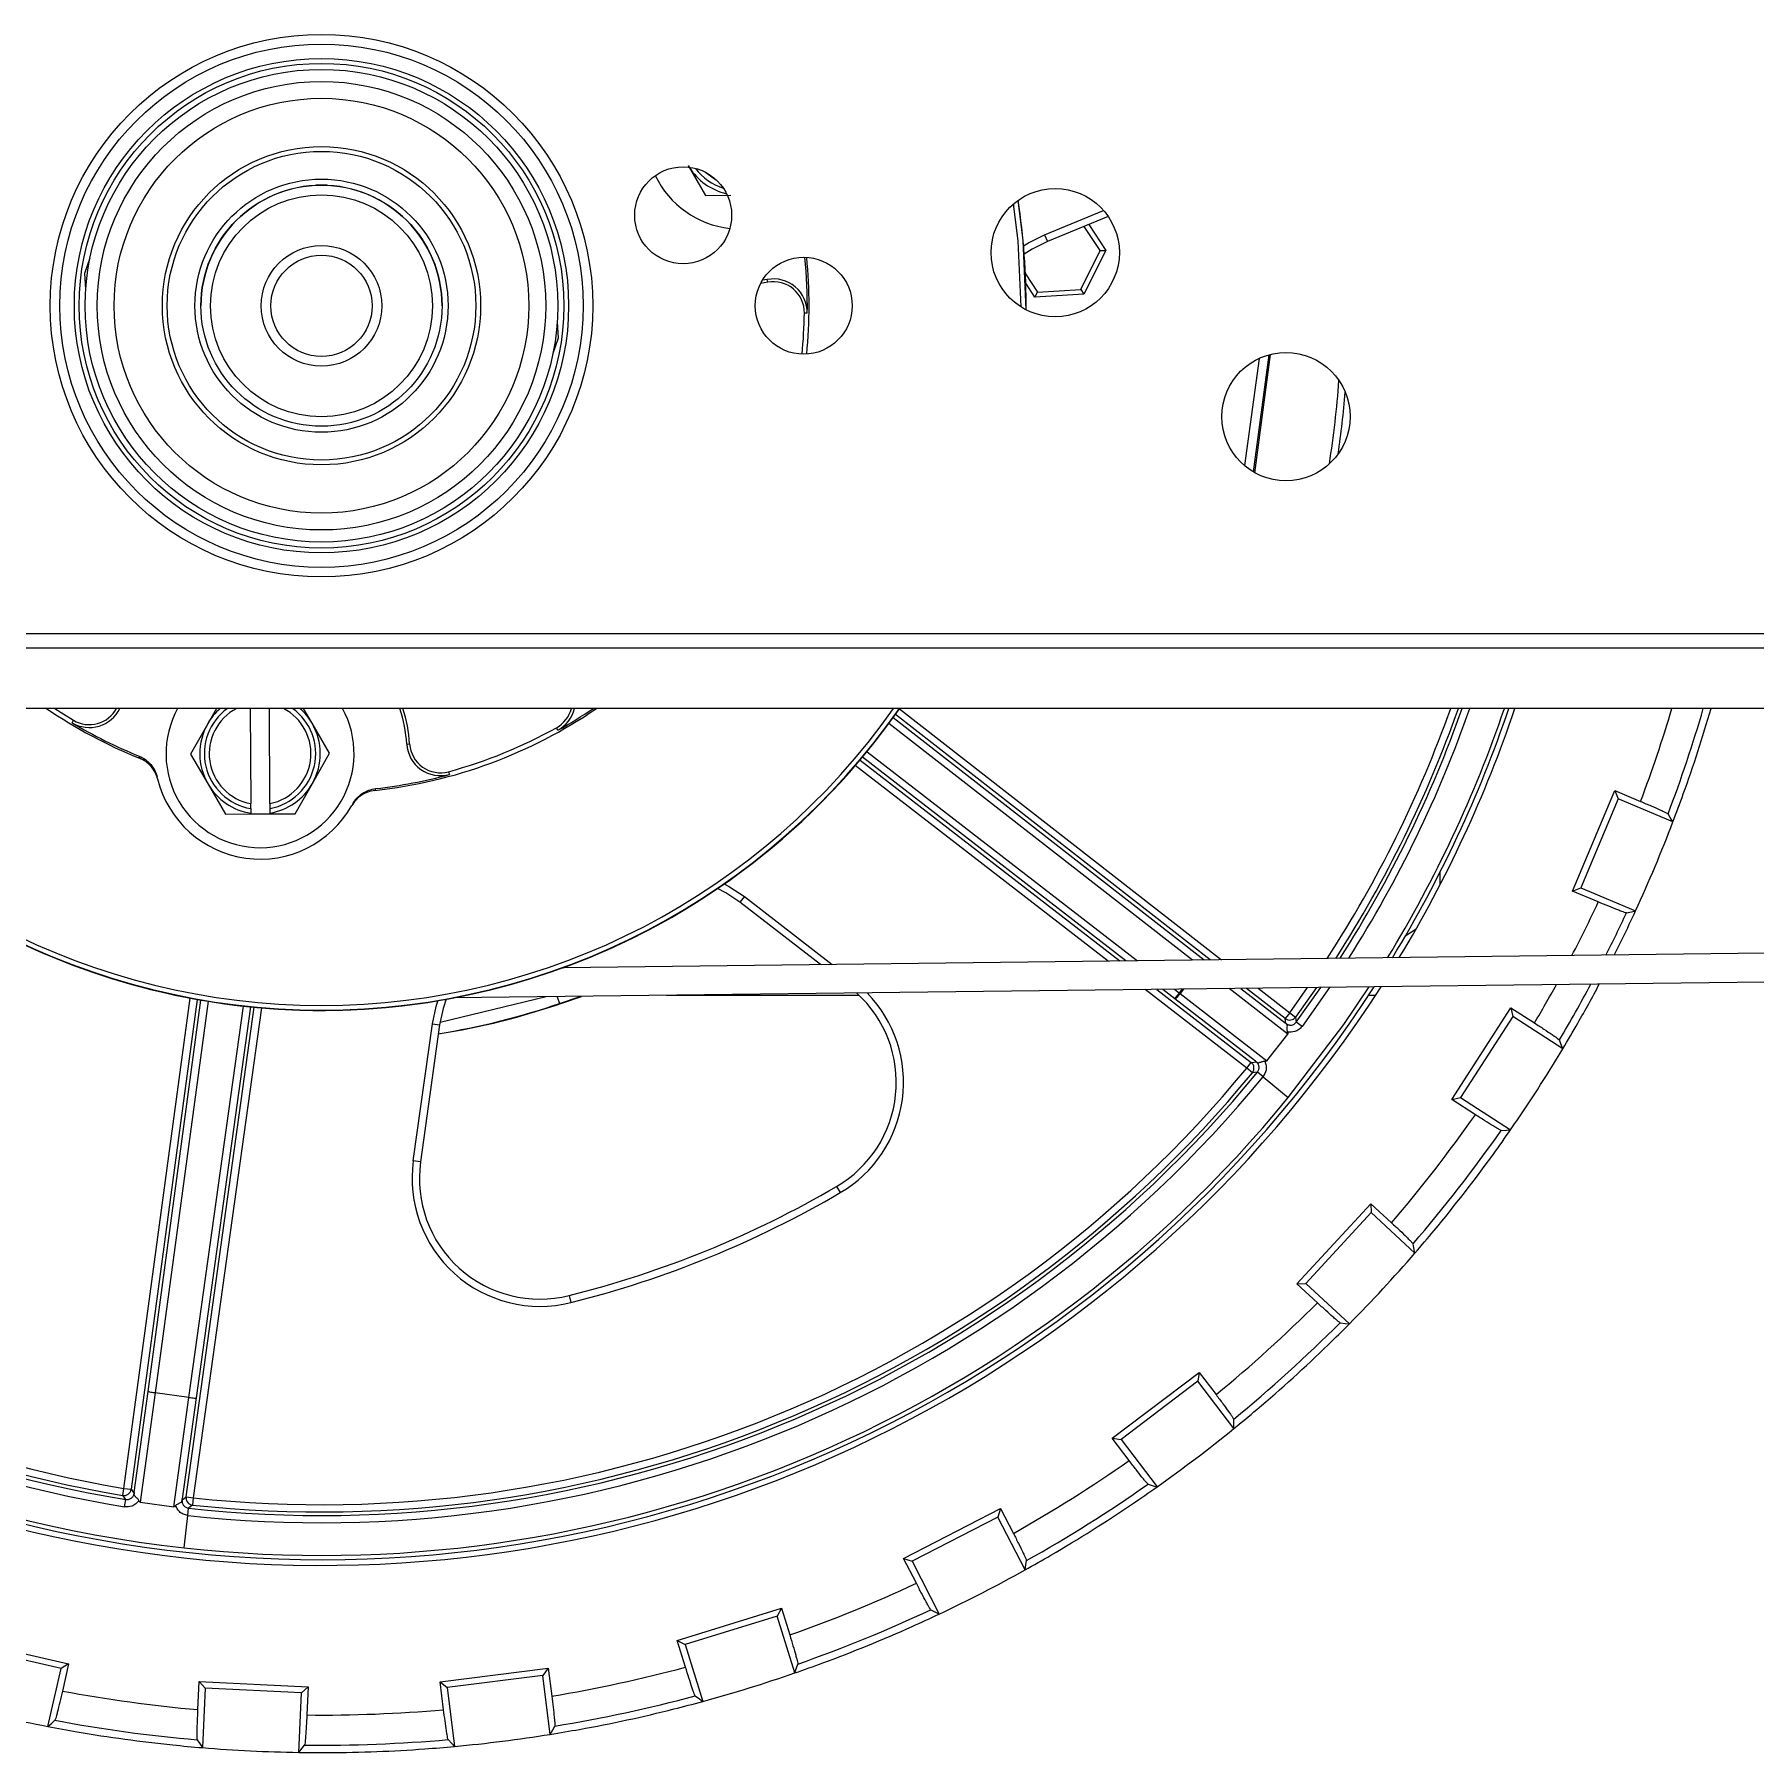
# Model space of a CAD drawing. Header units: inches. Extents: x 0 to 11, y 0 to 8.4.
# Drawn here: x 4.0866 to 4.384, y 3.3259 to 3.6228 of the extents above; entities that cross this region are included whole.
import ezdxf

# ---------------------------------------------------------------- set-up
doc = ezdxf.new("R2010")
doc.units = ezdxf.units.IN
doc.header["$MEASUREMENT"] = 0

msp = doc.modelspace()

# ---------------------------------------------------------------- linework, layer by layer
at = {"color": 7, "linetype": 'Continuous', "lineweight": 25}
for p, q in [((4.199525509719709, 3.600157137533724), (4.202561992551946, 3.594965918650743)), ((4.13617977528107, 3.596718647773437), (4.135243420918285, 3.596718647773437)), ((4.137116129644019, 3.596718647773437), (4.13617977528107, 3.596718647773437)), ((4.202561992551946, 3.594965918650743), (4.206909321462076, 3.594990540989071)), ((4.261140922438122, 3.588148273160227), (4.271344543934125, 3.592334675721972)), ((4.27213484240368, 3.591307805007387), (4.261615397125338, 3.586991824384365)), ((4.268788117639924, 3.589934690850817), (4.271728055136253, 3.585475261475802)), ((4.261140922438122, 3.588148273160227), (4.261615397125338, 3.586991824384365)), ((4.27076749382881, 3.585418271120763), (4.268002487082367, 3.589612357669404)), ((4.118137579368894, 3.586301981106772), (4.117815602432311, 3.585744300693744)), ((4.11847778862159, 3.586891240817644), (4.118137579368894, 3.586301981106772)), ((4.154221971193246, 3.586301981106771), (4.15388176193837, 3.586891240821421)), ((4.15454394813209, 3.585744300689826), (4.154221971193246, 3.586301981106771)), ((4.267400887903126, 3.578696664310931), (4.27076749382881, 3.585418271120763)), ((4.271728055136253, 3.585475261475802), (4.267930523652082, 3.577893288994312)), ((4.27076749382881, 3.585418271120763), (4.271728055136253, 3.585475261475802)), ((4.257817705302144, 3.581404640501581), (4.259896502688719, 3.57825142716219)), ((4.213308034488105, 3.579947061378853), (4.21206958124378, 3.579744924931257)), ((4.213216022543093, 3.58043601168338), (4.212378756488478, 3.580292897232615)), ((4.213308034488105, 3.579947061378853), (4.213216022543093, 3.58043601168338)), ((4.259465577130232, 3.577391061490532), (4.257879749696097, 3.579796515841965)), ((4.259465577130232, 3.577391061490532), (4.259896502688719, 3.57825142716219)), ((4.259896502688719, 3.57825142716219), (4.267400887903126, 3.578696664310931)), ((4.267400887903126, 3.578696664310931), (4.267930523652082, 3.577893288994312)), ((4.267930523652082, 3.577893288994312), (4.259465577130232, 3.577391061490532)), ((4.220131558776025, 3.57460976175433), (4.219634085595582, 3.574617445051981)), ((4.298198804436154, 3.566801496866948), (4.295695522687277, 3.548271841906518)), ((4.297230441541029, 3.547184554527329), (4.299967210850013, 3.567442518308067)), ((4.297469479093817, 3.547048026467257), (4.300178086737919, 3.567497031081338)), ((4.29747043314724, 3.54704749721766), (4.300179145679111, 3.567497293696314)), ((5.414825608614485, 3.519239700638624), (2.857533941947648, 3.519239700638604)), ((5.459096441947821, 3.516739700638624), (2.813263108614489, 3.516739700638603)), ((5.459096441947822, 3.506323033971958), (2.813263108614489, 3.506323033971936)), ((4.093080990480476, 3.503850293258293), (4.093336381001648, 3.504277276021432)), ((4.118026724805254, 3.506323033971947), (4.116512747166383, 3.503666108592481)), ((4.123852248158927, 3.506323033971947), (4.123945449298994, 3.48986740716375)), ((4.127278729169505, 3.489886286145858), (4.127185634955942, 3.506323033971947)), ((4.134554653702538, 3.503768294080627), (4.133060317979909, 3.506323033971947)), ((4.137591136534774, 3.498577075197647), (4.134554653702538, 3.503768294080627)), ((4.286686599056099, 3.462835755917804), (4.234233175803604, 3.503715316806343)), ((4.234969383299939, 3.504726099855394), (4.288688796940362, 3.462859889708551)), ((4.289725331117758, 3.462872383727816), (4.235346533659976, 3.505252484470147)), ((4.236067346119771, 3.506275265636662), (4.291727529002021, 3.462896517518562)), ((4.116512747166383, 3.503666108592481), (4.113535261153235, 3.498440827880118)), ((4.177032773720202, 3.502553687603246), (4.176790691060931, 3.502988353664036)), ((4.113535261153235, 3.498440827880118), (4.116571743985472, 3.493249608997138)), ((4.134613650521627, 3.493351794485284), (4.137591136534774, 3.498577075197647)), ((4.150920695815214, 3.500157511196071), (4.151417177076087, 3.500189836974084)), ((4.275198802730989, 3.462697286051851), (4.229659896272453, 3.497884036514278)), ((4.230456230264366, 3.498848160999826), (4.277211514383453, 3.462721546571871)), ((4.158150649593414, 3.495385786925374), (4.158281618510256, 3.494905801778579)), ((4.272144113942587, 3.462660465905055), (4.228431860930353, 3.496435807881975)), ((4.229243639813076, 3.497387998494683), (4.274156825595052, 3.462684726425073)), ((4.116571743985472, 3.493249608997138), (4.119608226817708, 3.488058390114158)), ((4.131636164508478, 3.488126513772922), (4.134613650521627, 3.493351794485284)), ((4.352364232967997, 3.474754725245591), (4.359671995997503, 3.492129271891307)), ((4.359671995997503, 3.492129271891307), (4.364134027552788, 3.490252534045935)), ((4.359671995997503, 3.492129271891307), (4.360254720166186, 3.490700515802472)), ((4.123950248477668, 3.489020062451337), (4.123954795672664, 3.488217208067397)), ((4.127288075543174, 3.488236087049505), (4.127283528348177, 3.489038941433446)), ((4.360254720166186, 3.490700515802472), (4.353792989056833, 3.475337449414273)), ((4.36972857552315, 3.486715796584397), (4.360254720166186, 3.490700515802472)), ((4.119608226817708, 3.488058390114158), (4.123955555727838, 3.488083012452486)), ((4.123954795672664, 3.488217208067397), (4.123955555727838, 3.488083012452486)), ((4.123955555727838, 3.488083012452486), (4.127288835598348, 3.488101891434594)), ((4.127288835598348, 3.488101891434594), (4.127288075543174, 3.488236087049505)), ((4.127288835598348, 3.488101891434594), (4.131636164508478, 3.488126513772922)), ((4.352364232967997, 3.474754725245591), (4.353792989056833, 3.475337449414273)), ((4.356826264523281, 3.472877987400218), (4.352364232967997, 3.474754725245591)), ((4.353792989056833, 3.475337449414273), (4.363266844413801, 3.471352730196199)), ((5.06521012187683, 3.472219805285969), (4.17792755397165, 3.46152481255079)), ((4.209262150320732, 3.473807792308784), (4.208497873646269, 3.472818660788271)), ((4.222420357178495, 3.462061113188577), (4.208497873646269, 3.472818660788271)), ((4.209262150320732, 3.473807792308784), (4.224433371055584, 3.462085377351505)), ((5.084284994776952, 3.467449363897781), (4.158969270016988, 3.456295932835317)), ((4.102039567175823, 3.371560968732149), (4.113482294829071, 3.45627843814244)), ((4.175029736620221, 3.4564895200643), (4.156712528537503, 3.452057264616954)), ((4.157704252316904, 3.456061826363944), (4.158969270016989, 3.456295932835317)), ((4.176934314178174, 3.456512477173886), (4.177334712654275, 3.455339682598786)), ((4.177334712654275, 3.455339682598786), (4.180910283774758, 3.456560402116277)), ((4.177886438018424, 3.455448067731858), (4.181124625253342, 3.45656298571325)), ((4.177886768542946, 3.455447107750672), (4.18112785710739, 3.456563024668884)), ((4.229111363147486, 3.456739700638702), (4.195785324584815, 3.456739700638702)), ((4.296077977539299, 3.44416738050903), (4.278516210321133, 3.457736909705949)), ((4.280528921973597, 3.457761170225968), (4.296842139468786, 3.445156363525896)), ((4.283657393155924, 3.456161549168993), (4.281570899109534, 3.457773729852745)), ((4.283583610761998, 3.457797990372764), (4.28442155508541, 3.457150532185859)), ((4.283657393155924, 3.456161549168993), (4.284421555085411, 3.457150532185859)), ((4.297575023390272, 3.445361374835717), (4.283657393155924, 3.456161549168993)), ((4.284421555085411, 3.457150532185859), (4.284936642850648, 3.457814299346796)), ((4.284421555085411, 3.457150532185859), (4.284539412122474, 3.457059074335258)), ((4.285127254721333, 3.457816596915401), (4.284539412122474, 3.457059074335258)), ((4.284539412122474, 3.457059074335258), (4.299542527565098, 3.445416556205791)), ((4.303145279466078, 3.450059237632649), (4.29302607701826, 3.457911806547752)), ((4.295033509309121, 3.4579360034322), (4.302710212928049, 3.451978829977145)), ((4.302726833410059, 3.452739666516164), (4.296043680758924, 3.457948179684396)), ((4.298045878643187, 3.457972313475143), (4.30349510911737, 3.453725457213869)), ((4.30349510911737, 3.453725457213869), (4.306586422608672, 3.458075258195313)), ((4.308116387092873, 3.458093699850357), (4.304504447103631, 3.452988394860266)), ((4.304625846389548, 3.452119033768852), (4.30886353283901, 3.458102705683015)), ((4.310386796234947, 3.458121066565492), (4.305632956684426, 3.451378930439878)), ((4.318319037887194, 3.456739700638702), (4.317132117073164, 3.456739700638702)), ((4.114712805530282, 3.456051512314095), (4.103278132557084, 3.371393676597042)), ((4.106216529740939, 3.388314594667982), (4.115350515286184, 3.455939042655579)), ((4.116583638579033, 3.455731459431454), (4.107445075105306, 3.388073118256155)), ((4.112787812561888, 3.370089033645537), (4.124575097097329, 3.454698494193655)), ((4.113266822125387, 3.387274426690156), (4.12268719192241, 3.454894106548865)), ((4.125821257799941, 3.454585642875372), (4.11402567020257, 3.369916582714748)), ((4.123930659468772, 3.454761923679115), (4.114515008770709, 3.387176117645734)), ((4.177861798066361, 3.455519632438474), (4.177886438018424, 3.455448067731858)), ((4.177886438018424, 3.455448067731858), (4.177886768542946, 3.455447107750673)), ((4.30349510911737, 3.453725457213869), (4.302726833410059, 3.452739666516164)), ((4.30349510911737, 3.453725457213869), (4.304504447103631, 3.452988394860266)), ((4.331515106980208, 3.438751408857746), (4.341728907031659, 3.454593017366625)), ((4.341728907031659, 3.454593017366625), (4.345797258194681, 3.451969967737864)), ((4.341728907031659, 3.454593017366625), (4.342054677419688, 3.453084778303202)), ((4.152049049412469, 3.428136299356352), (4.155348357470423, 3.451818825567227)), ((4.156586400985251, 3.451646348741562), (4.153287092927297, 3.427963822530688)), ((4.155348357470423, 3.451818825567227), (4.156586400985251, 3.451646348741562)), ((4.302710212928049, 3.451978829977145), (4.302850459293887, 3.451873354103884)), ((4.305632956684426, 3.451378930439878), (4.304625846389548, 3.452119033768852)), ((4.342054677419688, 3.453084778303202), (4.333023346043631, 3.439077179245776)), ((4.350692664395411, 3.447515478205449), (4.342054677419688, 3.453084778303202)), ((4.299542527565098, 3.445416556205791), (4.303145279466078, 3.450059237632649)), ((4.296077977539299, 3.44416738050903), (4.296842139468786, 3.445156363525896)), ((4.297712018611567, 3.445251709379381), (4.297575023390272, 3.445361374835717)), ((4.29704257131426, 3.443372658587277), (4.296077977539299, 3.44416738050903)), ((4.298881837212741, 3.442679109346682), (4.29791485081442, 3.443470918281383)), ((4.298881837212741, 3.442679109346682), (4.303253570126051, 3.439099351464986)), ((4.331515106980208, 3.438751408857746), (4.333023346043631, 3.439077179245776)), ((4.33558345814323, 3.436128359228985), (4.331515106980208, 3.438751408857746)), ((4.333023346043631, 3.439077179245776), (4.341661333019355, 3.433507879148022)), ((4.153287092927297, 3.427963822530688), (4.152049049412469, 3.428136299356352)), ((4.225200515551781, 3.423730856722442), (4.225831685321549, 3.42265191060621)), ((4.304730815783191, 3.406915476478575), (4.317540311710457, 3.420742807592313)), ((4.317540311710457, 3.420742807592313), (4.321091367689812, 3.417453146215806)), ((4.317540311710457, 3.420742807592313), (4.317599229949439, 3.41920091263504)), ((4.317599229949439, 3.41920091263504), (4.306272710740465, 3.406974394717559)), ((4.325138887680694, 3.412216252022876), (4.317599229949439, 3.41920091263504)), ((4.304730815783191, 3.406915476478575), (4.306272710740465, 3.406974394717559)), ((4.308281871762547, 3.403625815102068), (4.304730815783191, 3.406915476478575)), ((4.306272710740465, 3.406974394717559), (4.313812368471719, 3.399989734105394)), ((4.178978654314347, 3.404879076579562), (4.179282104482742, 3.403666468648159)), ((4.272825186511461, 3.380214246803657), (4.287841168262709, 3.391607164063332)), ((4.287841168262709, 3.391607164063332), (4.287631444151769, 3.390078462910248)), ((4.287841168262709, 3.391607164063332), (4.290767032019386, 3.387750845635355)), ((4.103822119520196, 3.370861486157919), (4.10621652974094, 3.388314594667982)), ((4.107444920611433, 3.388073139451332), (4.104853660075909, 3.369185168245505)), ((4.107445075105306, 3.388073118256155), (4.107444920611433, 3.388073139451332)), ((4.113266822125387, 3.387274426690156), (4.107445075105306, 3.388073118256155)), ((4.287631444151769, 3.390078462910248), (4.274353887664546, 3.380004522692717)), ((4.293843683953642, 3.381890667161965), (4.287631444151769, 3.390078462910248)), ((4.110675716083735, 3.368386434289154), (4.11326697661926, 3.387274405494979)), ((4.114515008770709, 3.387176117645734), (4.112120598549965, 3.369723009135671)), ((4.11326697661926, 3.387274405494979), (4.113266822125387, 3.387274426690156)), ((4.275751050268139, 3.376357928375679), (4.272825186511461, 3.380214246803657)), ((4.272825186511461, 3.380214246803657), (4.274353887664546, 3.380004522692717)), ((4.274353887664546, 3.380004522692717), (4.280566127466419, 3.371816726944434)), ((4.101833614690122, 3.370328245057824), (4.102039567175823, 3.371560968732149)), ((4.102039567175823, 3.371560968732149), (4.103278132557084, 3.371393676597042)), ((4.103795644059738, 3.370688012087913), (4.103822119520196, 3.370861486157919)), ((4.112787812561888, 3.370089033645537), (4.11402567020257, 3.369916582714748)), ((4.11402567020257, 3.369916582714748), (4.113892024473307, 3.36867393920084)), ((4.102152616378231, 3.368388619445128), (4.102354849831466, 3.369621958698538)), ((4.104853660075909, 3.369185168245505), (4.110675716083735, 3.368386434289154)), ((4.112120598549965, 3.369723009135671), (4.112099376947152, 3.369548814283436)), ((4.112441289606665, 3.361275761834204), (4.113062442189162, 3.366891889025262)), ((4.113062442189162, 3.366891889025262), (4.11319983532604, 3.368134123789527)), ((4.236767655565412, 3.35945902318519), (4.253533870133584, 3.368071358564962)), ((4.253533870133584, 3.368071358564962), (4.253061876033706, 3.366602300027043)), ((4.253533870133584, 3.368071358564962), (4.255745640777896, 3.363765555369557)), ((4.253061876033706, 3.366602300027043), (4.238236714103332, 3.358987029085313)), ((4.257757942143364, 3.357460151173228), (4.253061876033706, 3.366602300027043)), ((4.238979426209725, 3.355153219989786), (4.236767655565412, 3.35945902318519)), ((4.236767655565412, 3.35945902318519), (4.238236714103332, 3.358987029085313)), ((4.238236714103332, 3.358987029085313), (4.242932780212991, 3.349844880231498)), ((4.19765381277685, 3.345280442590173), (4.215660827216404, 3.350850514637577)), ((4.214940904429473, 3.34948573531512), (4.199018592099308, 3.344560519803242)), ((4.215660827216404, 3.350850514637577), (4.214940904429473, 3.34948573531512)), ((4.217978109254497, 3.339667012922546), (4.214940904429473, 3.34948573531512)), ((4.215660827216404, 3.350850514637577), (4.217091301216533, 3.346226056325996)), ((4.074104891068055, 3.345441438982874), (4.092484459042725, 3.341261755657058)), ((4.09117859795925, 3.340439783486715), (4.074926863238398, 3.344135577899399)), ((4.199084286776979, 3.340655984278592), (4.19765381277685, 3.345280442590173)), ((4.19765381277685, 3.345280442590173), (4.199018592099308, 3.344560519803242)), ((4.199018592099308, 3.344560519803242), (4.202055796924334, 3.334741797410667)), ((4.088899533297931, 3.330417918049527), (4.09117859795925, 3.340439783486715)), ((4.092484459042725, 3.341261755657058), (4.09117859795925, 3.340439783486715)), ((4.092484459042725, 3.341261755657058), (4.091411056710499, 3.336541620280422)), ((4.156672112466344, 3.338109314015277), (4.175372792755526, 3.340467878909746)), ((4.175372792755526, 3.340467878909746), (4.174426815771124, 3.33924884693185)), ((4.175372792755526, 3.340467878909746), (4.175978505882832, 3.335665277307697)), ((4.114830310827706, 3.33332870830041), (4.11506776286009, 3.338163528573483)), ((4.11506776286009, 3.338163528573483), (4.133893898291312, 3.33723892251419)), ((4.11506776286009, 3.338163528573483), (4.116104007823635, 3.337020240423592)), ((4.133893898291312, 3.33723892251419), (4.132750610141422, 3.336202677550645)), ((4.133893898291312, 3.337238922514191), (4.133656446258929, 3.332404102241117)), ((4.157277825593651, 3.333306712413227), (4.156672112466344, 3.338109314015277)), ((4.156672112466344, 3.338109314015277), (4.157891144444241, 3.337163337030875)), ((4.174426815771124, 3.33924884693185), (4.157891144444241, 3.337163337030875)), ((4.157891144444241, 3.337163337030875), (4.159177204052923, 3.326966378010926)), ((4.175712875379806, 3.329051887911903), (4.174426815771124, 3.33924884693185)), ((4.116104007823635, 3.337020240423592), (4.115599845945544, 3.32675487421618)), ((4.132750610141422, 3.336202677550645), (4.116104007823635, 3.337020240423592)), ((4.13224644826333, 3.325937311343234), (4.132750610141422, 3.336202677550645))]:
    msp.add_line(p, q, dxfattribs=at)
at = {"color": 7, "linetype": 'Continuous', "lineweight": 25, "flags": 128}
for points in [[(4.202553280555446, 3.598956768343972), (4.204071868482136, 3.597831328562535), (4.204400464326328, 3.597648093598614)], [(4.257069189781362, 3.575692005396036), (4.256549945439787, 3.587100947570896), (4.255781180762091, 3.593507512133603)], [(4.256526931034903, 3.594090159726413), (4.257369941336115, 3.5871772082408), (4.257891113150554, 3.575244222573799), (4.257890994087827, 3.575222687413548)], [(4.257502403673008, 3.586242565605595), (4.258371698878742, 3.586778507383332), (4.261140922438122, 3.588148273160227)], [(4.261615397125338, 3.586991824384365), (4.25900292206932, 3.585699592519371), (4.257615747349978, 3.584812641219012)], [(4.095441905108981, 3.578696895025828), (4.095293855871889, 3.581515549375176), (4.096195536029451, 3.584190190250391)], [(4.257939845670367, 3.575197644527573), (4.257940050359625, 3.575233729238186), (4.257615747349978, 3.584812641219012)], [(4.176917645453197, 3.573115839585272), (4.177065694690405, 3.570297185235445), (4.176164014532623, 3.567622544359841)], [(4.09008809628668, 3.506323033971947), (4.091191470292533, 3.505604620776678), (4.093336381001648, 3.504277276021432)], [(4.36972857552315, 3.486715796584397), (4.369258940745059, 3.487496211952373), (4.368889120029722, 3.488109740273213)], [(4.329505435104909, 3.475903393945449), (4.329516920078555, 3.476032779559716), (4.329498106842411, 3.478067381584808)], [(4.208497873646269, 3.472818660788271), (4.206072530495595, 3.474435014621038), (4.204610820993382, 3.475192867416167)], [(4.205792499579307, 3.476005988318427), (4.206691286581017, 3.475521127371517), (4.209262150320732, 3.473807792308784)], [(4.36168342022921, 3.470977853703609), (4.362570597410119, 3.471187590707216), (4.363266844413801, 3.471352730196199)], [(4.323539730815335, 3.467091425745454), (4.323746525553893, 3.467200533229496), (4.325358416300292, 3.46826414877905)], [(4.359591932328513, 3.463714531223337), (4.360148359465457, 3.464829487179532), (4.361066381390647, 3.466700074480436)], [(4.303253570126051, 3.439099351464986), (4.312842472694324, 3.451728656544834), (4.317220747315873, 3.458203440613859)], [(4.155348357470423, 3.451818825567227), (4.155987646415859, 3.454841434878668), (4.15629096415423, 3.455816579402569)], [(4.15770425231633, 3.456061826363759), (4.157189503763965, 3.454497866959904), (4.156586400985251, 3.451646348741562)], [(4.302850459293887, 3.451873354103884), (4.302781412315181, 3.452358346123301), (4.302726833410059, 3.452739666516164)], [(4.304504447103631, 3.452988394860266), (4.304572613642923, 3.452501406699934), (4.304625846389548, 3.452119033768852)], [(4.350692664395411, 3.447515478205449), (4.350365682131334, 3.448365588533786), (4.350108017898507, 3.449034014674123)], [(4.296842139468786, 3.445156363525896), (4.297329455743242, 3.44520961497538), (4.297712018611567, 3.445251709379381)], [(4.29791485081442, 3.443470918281383), (4.297426561164199, 3.443415751828915), (4.29704257131426, 3.443372658587277)], [(4.340036867986275, 3.433413656595825), (4.340946987400796, 3.433466150522338), (4.341661333019355, 3.433507879148022)], [(4.325138887680694, 3.412216252022876), (4.324964493121266, 3.413110227139425), (4.324826814368278, 3.413813241309225)], [(4.312196221138163, 3.40017902839816), (4.313101629268426, 3.400072684246185), (4.313812368471719, 3.399989734105394)], [(4.293843683953642, 3.381890667161965), (4.293827175989303, 3.382801344085182), (4.293813666015394, 3.383517585554638)], [(4.102354849831466, 3.369621958698538), (4.10206292945708, 3.3700172467138), (4.101833614690122, 3.370328245057824)], [(4.103278132557084, 3.371393676597042), (4.103567907802353, 3.370998274048427), (4.103795644059738, 3.370688012087913)], [(4.112099376947152, 3.369548814283436), (4.112484868867248, 3.369851106730759), (4.112787812561888, 3.370089033645537)], [(4.279007403651304, 3.372283786470864), (4.279880590129432, 3.372021835453647), (4.280566127466419, 3.371816726944434)], [(4.113892024473307, 3.36867393920084), (4.113504363624764, 3.368371411165958), (4.11319983532604, 3.368134123789527)], [(4.257757942143364, 3.357460151173228), (4.257899822360256, 3.358359859445629), (4.258010891659149, 3.359067565580125)], [(4.241478840950686, 3.350575513624226), (4.242293274447395, 3.35016591499087), (4.242932780212991, 3.349844880231498)], [(4.217978109254497, 3.339667012922546), (4.218274066694026, 3.340528415363545), (4.218506340481277, 3.341206082870304)], [(4.200750819423597, 3.335713804743773), (4.201481753789212, 3.335169003941487), (4.202055796924334, 3.334741797410667)], [(4.088899533297931, 3.330417918049527), (4.089586541179497, 3.331015935726548), (4.090126529933273, 3.331486676109097)], [(4.175712875379806, 3.329051887911903), (4.176153917524931, 3.329848811244219), (4.176500338279051, 3.330475849538965)], [(4.114706014305192, 3.328114590926288), (4.115206535086357, 3.327352651356092), (4.115599845945544, 3.32675487421618)], [(4.13224644826333, 3.325937311343234), (4.132819174271651, 3.326645541454679), (4.133269216173323, 3.327202898296123)], [(4.158060839394764, 3.328150225333451), (4.158686065558456, 3.327486775858931), (4.159177204052923, 3.326966378010926)]]:
    msp.add_lwpolyline(points, dxfattribs=at)
at = {"color": 7, "linetype": 'Continuous', "lineweight": 25}
for centre, radius in [((4.136179775281152, 3.575906367305288), 0.04687499999999985), ((4.136179775281152, 3.575906367305288), 0.04520833333333334), ((4.136179775281152, 3.575906367305288), 0.04270833333333323), ((4.136179775281152, 3.575906367305288), 0.04187499999999997), ((4.136179775281152, 3.575906367305288), 0.04083333333333426), ((4.136179775281152, 3.575906367305288), 0.03874999999999952), ((4.136179775281152, 3.575906367305288), 0.0358333333333335), ((4.136179775281152, 3.575906367305288), 0.02749999999999982), ((4.136179775281152, 3.575906367305288), 0.02666666666666656), ((4.198679775281154, 3.591531367305281), 0.008375000000000021), ((4.136179775281152, 3.575906367305288), 0.0218749999999997), ((4.136179775281152, 3.575906367305288), 0.02083333333333299), ((4.262971441947847, 3.585073033971948), 0.01108333333335709), ((4.13617977528107, 3.575885314440104), 0.01916666666666611), ((4.13617977528107, 3.575885314440104), 0.01041666666666673), ((4.13617977528107, 3.575885314440104), 0.008750000000000323), ((4.219513108614488, 3.575906367305282), 0.008375000000000021), ((4.302846441947822, 3.556739700638615), 0.011083333333334)]:
    msp.add_circle(centre, radius, dxfattribs=at)
for centre, radius, start, end in [((4.208516964578242, 3.605416480075468), 0.01041666666666689, 212.3552314675973, 257.0118948595539), ((4.208516964578242, 3.605416480075468), 0.00962499999999972, 216.9851097300593, 252.3820165740587), ((4.13617977528107, 3.575885314440104), 0.02083333333333395, 0.01898079245615998, 180), ((4.208516964578242, 3.605416480075468), 0.01624999999999982, 205.6382130233494, 263.7289132979788), ((4.136179775536298, 3.575906367409372), 0.1217621332399784, 359.6665049059451, 8.60374045475217), ((4.136179775536299, 3.575906367409376), 0.1217621332399779, 359.666504905893, 8.603740454794906), ((4.136179775536299, 3.575906367409376), 0.08396179545099411, 359.115157263744, 5.72283905241965), ((4.136179775536299, 3.575906367409376), 0.08426729786930133, 354.3071497561719, 5.69285010068532), ((4.214295459346703, 3.574699898249726), 0.005836795450993736, 359.1151572637478, 100.6574330466508), ((4.214295459346703, 3.574699898249726), 0.005339262941178754, 359.115157263744, 100.657433046652), ((4.136179775536299, 3.575906367409377), 0.08346426294117974, 354.2445759729077, 359.1151572637438), ((4.136179775281149, 3.575906367305309), 0.1763011010160963, 351.0844179500759, 355.7951892488164), ((4.136179775281149, 3.575906367305309), 0.1775511010160958, 351.7123308900707, 355.1672763087703), ((4.136179775281149, 3.575906367305309), 0.2166666666666673, 198.7327189632708, 327.0985518140167), ((4.136179775281149, 3.575906367305308), 0.2159393722946574, 198.7981729344581, 263.6886474023887), ((4.136179775536298, 3.575906367409372), 0.1217621332399777, 214.8527552949257, 280.7873273886244), ((4.136179775536299, 3.575906367409376), 0.1217621332399777, 214.8527552949279, 325.1198492238486), ((4.136179775536299, 3.575906367409376), 0.1217131387305175, 214.8688181996955, 325.1311818003073), ((4.136179775536299, 3.575906367409376), 0.1208896042990755, 215.1412424700366, 324.8587575299662), ((4.136179775536299, 3.575906367409376), 0.084267297869301, 235.6641361828796, 248.1017366587827), ((4.096077100689959, 3.5088594353754), 0.005836795450994068, 239.1151572637393, 334.2430977312795), ((4.136179775536299, 3.575906367409376), 0.0839617954509937, 239.1151572637437, 247.9625448953215), ((4.096077100689959, 3.5088594353754), 0.005339262941179283, 239.1151572637345, 331.6375829210685), ((4.125563198844005, 3.498508951538883), 0.01625000000000015, 151.2579829325301, 270.3245075338058), ((4.125563198844005, 3.498508951538883), 0.009625000000000435, 125.7226558212055, 260.3528982306151), ((4.125563198844005, 3.498508951538883), 0.01041666666666667, 131.3964611740827, 150.3245075338071), ((4.125563198844005, 3.498508951538883), 0.008791666666666784, 117.2764611563533, 259.3966146850518), ((4.125563198844005, 3.498508951538883), 0.01625000000000015, 270.3245075338058, 28.74201706747138), ((4.125563198844005, 3.498508951538883), 0.00879166666666686, 281.2524003825584, 62.72353884364664), ((4.125563198844005, 3.498508951538883), 0.009625000000000009, 280.2961168369935, 54.27734417879881), ((4.125563198844005, 3.498508951538883), 0.01041666666666645, 30.32450753380301, 48.603538825921), ((4.125563198844005, 3.498508951538883), 0.01041666666666687, 330.3245075338036, 30.32450753380301), ((4.136179775536299, 3.575906367409376), 0.08426729786930126, 276.2772645175533, 304.3358638171235), ((4.125561187464649, 3.498506359577564), 0.02541320454900724, 3.725256516241022, 17.91364219820348), ((4.125561187464649, 3.498506359577564), 0.02591073705882157, 3.725256516241003, 17.5583577573997), ((4.174192784500361, 3.507652966215749), 0.005339262941179722, 299.1151572637391, 345.5766047541071), ((4.136179775536299, 3.575906367409376), 0.08396179545099415, 299.1151572637444, 304.0294594503749), ((4.174192784500361, 3.507652966215749), 0.005836795450994151, 299.1151572637497, 346.8292892668032), ((4.136179775536298, 3.575906367409372), 0.1217621332399781, 290.051423896143, 325.1198492238505), ((4.136179775281149, 3.575906367305309), 0.2071776911916404, 327.015505483164, 340.3749712814538), ((4.136179775281149, 3.575906367305309), 0.2084275008105859, 327.2441171365709, 340.4974325612509), ((4.136179775281149, 3.575906367305308), 0.2090391896652924, 327.3547922046241, 340.5568011097964), ((4.136179775281149, 3.575906367305308), 0.2102889992842371, 327.5784938047359, 340.6769634200306), ((4.136179775281149, 3.575906367305308), 0.2159393722946574, 328.5509444739344, 341.2018270655444), ((4.136179775281149, 3.575906367305309), 0.2166666666666671, 328.671696785795, 341.2672810367318), ((4.136179775281149, 3.575906367305309), 0.2176589199346174, 328.8348856599642, 341.355834556147), ((4.136179775281149, 3.575906367305308), 0.2435153389023902, 339.4062850770128, 343.3966035318681), ((4.136179775281149, 3.575906367305309), 0.248720499459782, 339.3295021537246, 343.7538100504736), ((4.136179775281149, 3.575906367305309), 0.2500000000000012, 340.2780843117158, 343.8392420091982), ((4.125563198844005, 3.498508951538883), 0.01041666666666668, 150.3245075338071, 210.324507533806), ((4.136179775536299, 3.575906367409377), 0.0834642629411794, 285.262215549057, 299.1151572637435), ((4.156745158554439, 3.500536740593813), 0.005836795450993541, 183.7252565162431, 285.2622155490574), ((4.156745158554439, 3.500536740593813), 0.005339262941178984, 183.7252565162385, 285.2622155490587), ((4.136179775536299, 3.575906367409376), 0.08396179545099405, 276.4164562810141, 285.262215549057), ((4.136179775281149, 3.575906367305309), 0.2176589199346173, 202.1882974834257, 327.2718647387521), ((4.136179775281149, 3.575906367305308), 0.2090391896652913, 203.6886474023881, 260.687947564464), ((4.136179775281149, 3.575906367305309), 0.2071776911916398, 203.8614610807102, 260.5151338861418), ((4.125563198844006, 3.498508951538888), 0.01822916666666721, 193.8864049461341, 330.4925962302002), ((4.125563198844005, 3.498508951538883), 0.01041666666666732, 210.324507533806, 261.1176113124584), ((4.125563198844005, 3.498508951538883), 0.01041666666666687, 279.5314037551477, 330.3245075338036), ((4.136179775281149, 3.575906367305308), 0.2102889992842365, 203.6886474023881, 260.6879475644637), ((4.136179775281149, 3.575906367305309), 0.2084275008105853, 203.8614610807101, 260.515133886142), ((4.136179775281149, 3.575906367305309), 0.2500000000000012, 339.0985106551372, 340.2780843117158), ((4.136179775281149, 3.575906367305309), 0.2500000000000023, 335.2780843117176, 339.0985106551372), ((4.136179775025997, 3.575906367201244), 0.1217621332399776, 290.0514241828089, 304.1946378576204), ((4.136179775281149, 3.575906367305308), 0.2435153389023903, 332.543154073839, 334.970309889842), ((4.136179775281149, 3.575906367305309), 0.2487204994597817, 333.18277826845, 335.04709281313), ((4.136179775281149, 3.575906367305309), 0.2500000000000023, 334.0985106551353, 335.2780843117176), ((4.214681019388969, 3.44171329199296), 0.02083333333333406, 300.3270917671566, 47.75727848646522), ((4.214681019388969, 3.44171329199296), 0.02208333333333371, 300.3270917671549, 44.37650973089402), ((4.282114075937695, 3.458560355998616), 0.00285238535999773, 302.7559604737535, 328.2425169444698), ((4.136179775281149, 3.575906367305308), 0.2435153389023906, 329.4062850770124, 331.2003935382942), ((4.136179775281149, 3.575906367305309), 0.2487204994597816, 329.3295021537244, 331.8762859835795), ((4.136179775281149, 3.575906367305309), 0.2500000000000004, 330.2780843117156, 332.0374668439478), ((4.136419410753853, 3.575885625112052), 0.1273762912706616, 279.0104282927807, 288.9987455871018), ((4.136179775281069, 3.575885314440106), 0.1273773065589613, 279.1219051370061, 288.8501851004927), ((4.303495018387387, 3.453726092017285), 0.001250257344970498, 232.0901034590357, 323.8404192529414), ((4.136179775281149, 3.575906367305309), 0.2500000000000006, 329.0985106551369, 330.2780843117156), ((4.136179775281149, 3.575906367305309), 0.2500000000000013, 325.2780843117174, 329.0985106551369), ((4.296077340087234, 3.444167310779765), 0.001250257344970155, 320.5361757138729, 52.2864915078143), ((4.136179775281149, 3.575906367305308), 0.2102889992842368, 263.6886474023888, 320.687947564464), ((4.136179775281149, 3.575906367305308), 0.2090391896652912, 263.6886474023887, 320.6879475644642), ((4.136179775281149, 3.575906367305309), 0.208427500810585, 263.8614610807106, 320.515133886142), ((4.136179775281149, 3.575906367305309), 0.2071776911916395, 263.8614610807106, 320.5151338861419), ((4.136179775281149, 3.575906367305308), 0.2159393722946572, 263.6886474023887, 320.6879475644639), ((4.136179775281149, 3.575906367305308), 0.2435153389023906, 319.4062850770124, 324.9703098898416), ((4.136179775281149, 3.575906367305309), 0.2487204994597817, 319.3295021537243, 325.0470928131294), ((4.136179775281149, 3.575906367305309), 0.2500000000000013, 324.0985106551353, 325.2780843117174), ((4.17392115150777, 3.42508920876961), 0.02208333333333294, 172.0689411417253, 284.0495031996989), ((4.17392115150777, 3.42508920876961), 0.0208333333333335, 172.0689411417246, 284.0495031996984), ((4.136179775281149, 3.575906367305309), 0.2500000000000001, 320.2780843117156, 324.0985106551353), ((4.136179775281149, 3.575906367305309), 0.1763011010160957, 284.0495031996988, 300.3270917671542), ((4.136179775281149, 3.575906367305309), 0.1775511010160959, 284.0495031996988, 300.327091767154), ((4.136179775281149, 3.575906367305309), 0.2500000000000001, 319.0985106551368, 320.2780843117156), ((4.136179775281149, 3.575906367305309), 0.25, 315.278084311717, 319.0985106551368), ((4.136179775281149, 3.575906367305308), 0.2435153389023903, 309.4062850770123, 314.9703098898416), ((4.136179775281149, 3.575906367305309), 0.2487204994597814, 309.3295021537241, 315.0470928131294), ((4.136179775281149, 3.575906367305309), 0.2499999999999997, 314.0985106551354, 315.278084311717), ((4.136179775281149, 3.575906367305309), 0.2500000000000011, 310.2780843117158, 314.0985106551354), ((4.136179775281149, 3.575906367305309), 0.2500000000000011, 309.0985106551367, 310.2780843117158), ((4.136179775281149, 3.575906367305309), 0.2500000000000001, 305.2780843117168, 309.0985106551367), ((4.136179775281149, 3.575906367305308), 0.2435153389023902, 299.4062850770124, 304.9703098898414), ((4.102039188062474, 3.3715614859172), 0.001250257344971398, 260.5361757139675, 352.2864915077748), ((4.114026174593461, 3.369916978690925), 0.001250257344969144, 172.0901034589847, 263.8404192529761), ((4.136179775281149, 3.575906367305309), 0.2487204994597817, 299.3295021537243, 305.0470928131294), ((4.136179775281149, 3.575906367305309), 0.2500000000000003, 304.0985106551354, 305.2780843117168), ((4.136179775281149, 3.575906367305309), 0.2500000000000003, 300.2780843117155, 304.0985106551354), ((4.136179775281149, 3.575906367305309), 0.2500000000000004, 299.0985106551368, 300.2780843117155), ((4.136179775281149, 3.575906367305308), 0.2435153389023902, 289.4062850770123, 294.9703098898415), ((4.136179775281149, 3.575906367305309), 0.2500000000000011, 295.2780843117172, 299.0985106551368), ((4.136179775281149, 3.575906367305309), 0.2487204994597814, 289.3295021537242, 295.0470928131294), ((4.136179775281149, 3.575906367305309), 0.2500000000000011, 294.0985106551358, 295.2780843117172), ((4.136179775281149, 3.575906367305309), 0.2500000000000012, 290.278084311716, 294.0985106551358), ((4.136179775281149, 3.575906367305308), 0.2435153389023898, 279.4062850770122, 284.9703098898415), ((4.136179775281149, 3.575906367305309), 0.2500000000000012, 289.0985106551367, 290.278084311716), ((4.136179775281149, 3.575906367305309), 0.2500000000000014, 285.2780843117172, 289.0985106551367), ((4.136179775281149, 3.575906367305308), 0.2435153389023902, 259.4062850770123, 264.9703098898414), ((4.136179775281149, 3.575906367305309), 0.2487204994597815, 279.3295021537242, 285.0470928131294), ((4.136179775281149, 3.575906367305309), 0.2500000000000014, 284.0985106551354, 285.2780843117172), ((4.136179775281149, 3.575906367305309), 0.2500000000000008, 255.2780843117171, 259.0985106551366), ((4.136179775281149, 3.575906367305309), 0.2487204994597817, 259.3295021537242, 265.0470928131293), ((4.136179775281149, 3.575906367305308), 0.2435153389023905, 269.4062850770123, 274.9703098898414), ((4.136179775281149, 3.575906367305309), 0.2500000000000002, 280.2780843117154, 284.0985106551354), ((4.136179775281149, 3.575906367305309), 0.25, 259.0985106551366, 260.2780843117154), ((4.136179775281149, 3.575906367305309), 0.2499999999999999, 260.2780843117154, 264.0985106551353), ((4.136179775281149, 3.575906367305309), 0.2500000000000001, 275.2780843117169, 279.0985106551367), ((4.136179775281149, 3.575906367305309), 0.25, 279.0985106551367, 280.2780843117154), ((4.136179775281149, 3.575906367305309), 0.2500000000000015, 264.0985106551353, 265.2780843117172), ((4.136179775281149, 3.575906367305309), 0.2500000000000015, 265.2780843117172, 269.0985106551367), ((4.136179775281149, 3.575906367305309), 0.2499999999999998, 269.0985106551367, 270.2780843117154), ((4.136179775281149, 3.575906367305309), 0.2487204994597816, 269.3295021537241, 275.0470928131294), ((4.136179775281149, 3.575906367305309), 0.2500000000000002, 270.2780843117154, 274.0985106551353), ((4.136179775281149, 3.575906367305309), 0.2500000000000002, 274.0985106551353, 275.2780843117169)]:
    msp.add_arc(centre, radius, start, end, dxfattribs=at)
for points, knots in [([(4.104751472832517, 3.497719160787366), (4.104737004279476, 3.49778645267515), (4.10471116757759, 3.497906616760596), (4.104686919036393, 3.498026274537914), (4.104676249678253, 3.49807892396)], [0, 0, 0, 0, 0.5599999994553776, 1, 1, 1, 1]), ([(4.104676249678253, 3.49807892396), (4.105051304181941, 3.497896089220109), (4.105802470227467, 3.497529904446433), (4.106717817366765, 3.49666009815205), (4.107433621187341, 3.495618313479969), (4.107677233813406, 3.494817944758853), (4.10779911676488, 3.494417508609164)], [0, 0, 0, 0, 0.2495091787512608, 0.4997215638871071, 0.7497033986407029, 1, 1, 1, 1]), ([(4.10786680773378, 3.494133993363654), (4.10774123497626, 3.494525612418356), (4.107489723813583, 3.495309990859346), (4.106775521993338, 3.496327832945617), (4.105866034829985, 3.497179105048899), (4.105123816527775, 3.497538743412861), (4.104751472832517, 3.497719160787366)], [0, 0, 0, 0, 0.2494823764480332, 0.4996912053769149, 0.749013430677614, 1, 1, 1, 1]), ([(4.145393552597707, 3.492144300801297), (4.144988758294996, 3.49207166029094), (4.144177989734629, 3.491926167526808), (4.143074679709222, 3.491352720869987), (4.142110701559646, 3.49056371428469), (4.141656003406395, 3.48987562150409), (4.141427897811079, 3.489530430277273)], [0, 0, 0, 0, 0.2494814115956417, 0.4996900489040907, 0.749012617662949, 1, 1, 1, 1]), ([(4.141569431486603, 3.48978524625087), (4.141793851950384, 3.490136997281691), (4.142243324546135, 3.490841489404275), (4.143211674684741, 3.491651829951445), (4.144328201539022, 3.492244372814285), (4.145151137883086, 3.492395105289597), (4.145562871742222, 3.492470520191619)], [0, 0, 0, 0, 0.2495101571140034, 0.4997226014704405, 0.7496997848966391, 1, 1, 1, 1]), ([(4.145562871742222, 3.492470520191619), (4.145531713752228, 3.492409641958031), (4.145476074484328, 3.492300930826522), (4.14541876761864, 3.492192159975712), (4.145393552597707, 3.492144300801297)], [0, 0, 0, 0, 0.5599999994662692, 1, 1, 1, 1]), ([(4.123950248477668, 3.489020062451337), (4.123949353121532, 3.48917814685263), (4.123947754271683, 3.489460440357013), (4.123946153596052, 3.489743056222026), (4.123945449298994, 3.48986740716375)], [0, 0, 0, 0, 0.5600001375832828, 1, 1, 1, 1]), ([(4.127278729169504, 3.489886286145857), (4.127279625502467, 3.489728029275455), (4.127281226095525, 3.489445427989553), (4.12728282488268, 3.489163145554668), (4.127283528348177, 3.489038941433446)], [0, 0, 0, 0, 0.5600005318339307, 1, 1, 1, 1]), ([(4.364134027552787, 3.490252534045935), (4.364748367490718, 3.489991985252293), (4.365976634579765, 3.489471062732751), (4.36731044171242, 3.488882557333017), (4.368111768583463, 3.488514524313926), (4.368703299035626, 3.488233015384227), (4.368816316506322, 3.488158038704039), (4.368889120029722, 3.488109740273213)], [0, 0, 0, 0, 0.2498545218870765, 0.4995411617176188, 0.6366718540041412, 0.7659515027589634, 1, 1, 1, 1]), ([(4.36168342022921, 3.470977853703609), (4.361602782569103, 3.470994419320862), (4.361475181954095, 3.47102063266766), (4.360871504935601, 3.471241275380474), (4.360038585387635, 3.471561642173765), (4.358671598888595, 3.472108117129356), (4.35744134009317, 3.472621378947847), (4.356826264523281, 3.472877987400218)], [0, 0, 0, 0, 0.2258044907771576, 0.3573118547431221, 0.5009271414487746, 0.7504854067851144, 1, 1, 1, 1]), ([(4.303121891202122, 3.450409347146709), (4.303096911161411, 3.450492249444442), (4.303042215613782, 3.450673769828126), (4.303051999775715, 3.450942748735501), (4.303074856933248, 3.451195673389816), (4.303087626783726, 3.45134619599818), (4.303096183545536, 3.451535444540364), (4.303083272292098, 3.451656703654221), (4.30300109654114, 3.451750837348308), (4.302952900933048, 3.451791086309601), (4.302917899226969, 3.451817697787416), (4.30288402741953, 3.451843153717049), (4.30284764736934, 3.45187081957956), (4.302801929201765, 3.451906567057959), (4.302753590353138, 3.451945503511709), (4.302725128379043, 3.451967370577215), (4.302710212928049, 3.451978829977145)], [0, 0, 0, 0, 0.1138666635767097, 0.2493190300690385, 0.3632433159712749, 0.4993310868981979, 0.5141910991202555, 0.7478522453378439, 0.8197731262665702, 0.845865946158404, 0.8748731705238421, 0.8896696524316051, 0.905227666047461, 0.9352713549300231, 0.9660790593701755, 1, 1, 1, 1]), ([(4.302850515039802, 3.451873425701991), (4.302919021682495, 3.451826053930667), (4.303056142870493, 3.451731235774266), (4.303292941796429, 3.451644455007982), (4.303540876480902, 3.451603155544216), (4.303873360736091, 3.451616344335293), (4.304283515987483, 3.451750921056025), (4.304511669590658, 3.45199625784557), (4.304625846389548, 3.452119033768852)], [0, 0, 0, 0, 0.1251213291347177, 0.2504397328531473, 0.376442057784486, 0.5015239083564147, 0.7505434773985327, 1, 1, 1, 1]), ([(4.305632956684426, 3.451378930439878), (4.305455803031733, 3.451180826836077), (4.305102467849616, 3.450785706713725), (4.304230138229019, 3.450349288503276), (4.303542258118289, 3.450386566425339), (4.303121891202122, 3.450409347146709)], [0, 0, 0, 0, 0.2811138799038654, 0.5606851591347182, 1, 1, 1, 1]), ([(4.303121891202122, 3.450409347146709), (4.303138238094524, 3.450367802754392), (4.30316751419197, 3.450293399764038), (4.303183919211578, 3.450192037408623), (4.303177336240256, 3.45011295088911), (4.303155500329119, 3.450076363368219), (4.303145279466078, 3.450059237632649)], [0, 0, 0, 0, 0.3653216879842311, 0.6542646194002569, 0.8381696119005877, 1, 1, 1, 1]), ([(4.345797258194681, 3.451969967737864), (4.346357021105354, 3.451606698255182), (4.347476170811241, 3.450880403377567), (4.348687521533292, 3.450069225514061), (4.349412766190828, 3.449567634789905), (4.34994642644669, 3.449187684432446), (4.350044707361286, 3.449094221540542), (4.350108017898507, 3.449034014674123)], [0, 0, 0, 0, 0.2498545218733624, 0.4995411616901846, 0.6366718578090185, 0.765951507837569, 0.9999999999999999, 0.9999999999999999, 0.9999999999999999, 0.9999999999999999]), ([(4.297575023390272, 3.445361374835717), (4.297589875249068, 3.445349735871891), (4.297618375819528, 3.445327400815174), (4.297668184378577, 3.445290174256371), (4.297713983480846, 3.445254897422632), (4.297749518670955, 3.44522676231515), (4.29778232554288, 3.445200488076964), (4.297849457752716, 3.445147186298555), (4.29793109468419, 3.445100290653971), (4.298056583749918, 3.445089466006503), (4.298232555277999, 3.445134515126235), (4.298461663643365, 3.445215958106956), (4.298720308470315, 3.445302830895556), (4.298968023393136, 3.445364611044528), (4.299125412000373, 3.445356157736633), (4.299197574675998, 3.445352281895006)], [0, 0, 0, 0, 0.03402677078090421, 0.06529703732144045, 0.09459872894808727, 0.1102043168037919, 0.1251631020105696, 0.1534183000431771, 0.2472932729265714, 0.3745660260350456, 0.5050524830578942, 0.6579061562928544, 0.79248446606786, 0.9048541287391544, 1, 1, 1, 1]), ([(4.29791485081442, 3.443470918281383), (4.298006093602486, 3.443611776884497), (4.298143131939212, 3.443823333645244), (4.298200654219479, 3.444154588723426), (4.298198533359113, 3.444405784809348), (4.298144001206659, 3.444651030996707), (4.298011746481261, 3.444959375048243), (4.297831645320299, 3.445134727278025), (4.297711792999185, 3.44525141931732)], [0, 0, 0, 0, 0.2494061374392816, 0.3745852463388546, 0.5004590110174219, 0.6261694128141687, 0.7512261257041124, 1, 1, 1, 1]), ([(4.299197574675998, 3.445352281895006), (4.299290014423319, 3.445102462220095), (4.299474447922364, 3.444604028179448), (4.299452192957799, 3.443628743167408), (4.299097842952885, 3.443038755686864), (4.298881837212741, 3.442679109346682)], [0, 0, 0, 0, 0.2817690329952445, 0.5621786102121015, 1, 1, 1, 1]), ([(4.299542527565098, 3.445416556205791), (4.299530948558029, 3.44540440275872), (4.299506619180634, 3.445378866389433), (4.299454057327931, 3.445355763905227), (4.299350676920083, 3.445333989000408), (4.299263440255792, 3.445344412172939), (4.299197574675998, 3.445352281895006)], [0, 0, 0, 0, 0.1366464377160539, 0.2871163937676556, 0.4617573650698703, 0.9999999999999999, 0.9999999999999999, 0.9999999999999999, 0.9999999999999999]), ([(4.340036867986275, 3.433413656595825), (4.339960331982695, 3.433443973126841), (4.339839221807678, 3.433491945848246), (4.339283030204621, 3.433814063916581), (4.338518395685935, 3.434274198580108), (4.337267071163515, 3.435049746067703), (4.336144629743017, 3.435768842483763), (4.33558345814323, 3.436128359228985)], [0, 0, 0, 0, 0.2258044907214358, 0.3573118547013769, 0.500927141449038, 0.7504854067852491, 1, 1, 1, 1]), ([(4.321091367689811, 3.417453146215806), (4.321579545460422, 3.416998193803464), (4.322555572985614, 3.416088594670053), (4.323607661010493, 3.415079391575656), (4.324234787256838, 3.414459483728556), (4.324694362327161, 3.4139926365398), (4.324774920472994, 3.413883527257495), (4.324826814368278, 3.413813241309225)], [0, 0, 0, 0, 0.2498545218734937, 0.4995411616904219, 0.6366718577756302, 0.7659515077930051, 0.9999999999999999, 0.9999999999999999, 0.9999999999999999, 0.9999999999999999]), ([(4.312196221138163, 3.40017902839816), (4.312126112298795, 3.400222174690514), (4.312015172435097, 3.400290449159697), (4.311523365847753, 3.400704255189135), (4.31085024939137, 3.401290176763918), (4.309752607708132, 3.402271232165468), (4.308772088477139, 3.403174313798373), (4.308281871762547, 3.403625815102068)], [0, 0, 0, 0, 0.2258044907676724, 0.3573118547360102, 0.5009271414488151, 0.7504854067851416, 1, 1, 1, 1]), ([(4.106216529740939, 3.388314594667982), (4.106239501347293, 3.388300897514314), (4.106287248561465, 3.388272427544924), (4.106618864641725, 3.388202460039983), (4.107030020741715, 3.388132044323483), (4.107310193840971, 3.38809226711024), (4.107444920611433, 3.388073139451332)], [0, 0, 0, 0, 0.2706993823547586, 0.5626572728984599, 0.7896951086164327, 1, 1, 1, 1]), ([(4.290767032019386, 3.387750845635355), (4.291168791615343, 3.387218033792155), (4.291972040857261, 3.386152768112275), (4.292832899013543, 3.384976203926327), (4.293342851927257, 3.384256814550929), (4.293714377865864, 3.38371725543452), (4.293774765528402, 3.383595814986869), (4.293813666015395, 3.383517585554638)], [0, 0, 0, 0, 0.2498545218999086, 0.4995411617432586, 0.6366718504501624, 0.7659514980152226, 0.9999999999999999, 0.9999999999999999, 0.9999999999999999, 0.9999999999999999]), ([(4.11326697661926, 3.387274405494979), (4.113440824163177, 3.387251676325292), (4.113802390254489, 3.387204404463652), (4.114217637775377, 3.387167010169252), (4.114464689474095, 3.387157795567915), (4.114498664722685, 3.387170166510883), (4.114515008770709, 3.387176117645734)], [0, 0, 0, 0, 0.2702622342593617, 0.562088238166741, 0.789339264224659, 0.9999999999999999, 0.9999999999999999, 0.9999999999999999, 0.9999999999999999]), ([(4.279007403651304, 3.372283786470864), (4.278945852197758, 3.372338451546309), (4.278848453497003, 3.372424953278085), (4.278435975219671, 3.37291787398185), (4.277874829128495, 3.373611779537305), (4.276964221571547, 3.374768533980838), (4.276155417110725, 3.375828161152155), (4.275751050268139, 3.376357928375679)], [0, 0, 0, 0, 0.2258044908243682, 0.3573118547784892, 0.5009271414485545, 0.7504854067850004, 1, 1, 1, 1]), ([(4.102354849831466, 3.369621958698538), (4.102522458354137, 3.369613369427719), (4.10277419105165, 3.369600469127195), (4.103089827504619, 3.369716280910291), (4.103306309266178, 3.369843715672207), (4.103491432618385, 3.370013564995235), (4.103692339037421, 3.370282272972968), (4.103754147942542, 3.370525921268503), (4.103795280052434, 3.370688062442937)], [0, 0, 0, 0, 0.2494061374391377, 0.3745852463388037, 0.5004590110171971, 0.6261694128143872, 0.7512261257043551, 1, 1, 1, 1]), ([(4.103822119520196, 3.370861486157919), (4.103819465811247, 3.370842804588997), (4.103814373369965, 3.370806954842599), (4.10380703850387, 3.370745206085735), (4.103799387420822, 3.370687904482829), (4.103792789298058, 3.370643062551721), (4.103786438576285, 3.370601513848119), (4.103773843987036, 3.370516724759793), (4.103774049633236, 3.37042257728096), (4.10382741974641, 3.370308488238402), (4.103954419192559, 3.370178616984596), (4.104139505065524, 3.370020924810338), (4.104344061520796, 3.369840368213971), (4.104521422160666, 3.369656730872389), (4.104592795684904, 3.369516201686299), (4.104625520445408, 3.369451769055183)], [0, 0, 0, 0, 0.03402677077872165, 0.06529703731924075, 0.0945987289476338, 0.1102043168040013, 0.1251631020147614, 0.1534183000451479, 0.2472932729285048, 0.374566026006429, 0.5050524831109968, 0.6579061562846596, 0.7924844660566016, 0.9048541287303339, 0.9999999999999999, 0.9999999999999999, 0.9999999999999999, 0.9999999999999999]), ([(4.104625520445408, 3.369451769055183), (4.10445539013423, 3.369246804048228), (4.104115950342442, 3.368837862932422), (4.103260201263802, 3.368369493791076), (4.102572082115279, 3.36838137615689), (4.102152616378231, 3.368388619445128)], [0, 0, 0, 0, 0.281769032995294, 0.5621786102121277, 1, 1, 1, 1]), ([(4.104853660075909, 3.369185168245505), (4.104837345378467, 3.369189119236242), (4.104803065545246, 3.369197420910481), (4.104756777280682, 3.369231389568089), (4.104686229456019, 3.36931003217513), (4.104651637856073, 3.369390792928813), (4.104625520445408, 3.369451769055183)], [0, 0, 0, 0, 0.1366464377156684, 0.2871163937673394, 0.4617573650694862, 1, 1, 1, 1]), ([(4.11096722568504, 3.368581743876919), (4.110939420632111, 3.368546814856667), (4.110889623801068, 3.368484259517379), (4.110810043936096, 3.368419371175942), (4.110738261515439, 3.368385528936582), (4.110695657837318, 3.368386145629896), (4.110675716083735, 3.368386434289154)], [0, 0, 0, 0, 0.3653216879842678, 0.6542646194003204, 0.8381696119008005, 0.9999999999999999, 0.9999999999999999, 0.9999999999999999, 0.9999999999999999]), ([(4.11096722568504, 3.368581743876919), (4.111026531160552, 3.368644828375626), (4.111156384650315, 3.368782956301188), (4.111394219298211, 3.368908972422112), (4.111624687052847, 3.369015639870233), (4.111761428380761, 3.369079842159466), (4.111929600806786, 3.369167056057393), (4.112028158653104, 3.369238867087835), (4.112068592948057, 3.36935710022275), (4.11207935176697, 3.36941896332436), (4.112084897129751, 3.369462581429914), (4.112090006707771, 3.369504643240452), (4.112095776022429, 3.369549982219363), (4.112103875163056, 3.369607449053097), (4.112113425696823, 3.369668779950873), (4.112118132144011, 3.369704362276234), (4.112120598549965, 3.369723009135671)], [0, 0, 0, 0, 0.1138666635710545, 0.2493190300681329, 0.3632433160685899, 0.499331086898203, 0.5141910991130105, 0.7478522453372933, 0.8197731262471131, 0.8458659461503224, 0.8748731705204761, 0.8896696524311806, 0.9052276660468119, 0.9352713549282852, 0.9660790593676546, 1, 1, 1, 1]), ([(4.113062442189161, 3.366891889025262), (4.112802302609341, 3.366946256786967), (4.112283450954781, 3.367054693969556), (4.111469336887558, 3.367591944476242), (4.1111576804597, 3.368206305087924), (4.11096722568504, 3.368581743876919)], [0, 0, 0, 0, 0.2811138799039116, 0.5606851591347752, 0.9999999999999999, 0.9999999999999999, 0.9999999999999999, 0.9999999999999999]), ([(4.11209946682589, 3.369548801805112), (4.112092694989848, 3.369465787426549), (4.112079140651663, 3.369299627916146), (4.11212238576647, 3.369051163647554), (4.112210586723922, 3.368815796180439), (4.112388250679635, 3.368534450764624), (4.112709875164242, 3.36824653425779), (4.113036419858059, 3.368171615836247), (4.11319983532604, 3.368134123789527)], [0, 0, 0, 0, 0.1251213291348992, 0.2504397328530056, 0.3764420577844538, 0.5015239083566234, 0.7505434773984849, 1, 1, 1, 1]), ([(4.255745640777896, 3.363765555369557), (4.256048774937262, 3.363171073313788), (4.256654839574325, 3.361982508646173), (4.257298311137369, 3.360674332656235), (4.257675596069484, 3.359877320022969), (4.2579477842332, 3.359281443226409), (4.257986166557534, 3.3591513615274), (4.258010891659149, 3.359067565580125)], [0, 0, 0, 0, 0.2498545218868106, 0.4995411617170964, 0.6366718540728812, 0.7659515028507179, 0.9999999999999999, 0.9999999999999999, 0.9999999999999999, 0.9999999999999999]), ([(4.241478840950686, 3.350575513624225), (4.241427717094512, 3.350640036509132), (4.241346818968675, 3.350742137188798), (4.241026201948992, 3.351299195412496), (4.240594076360575, 3.352080000985579), (4.239898171274716, 3.353377307081053), (4.239285656698385, 3.354561283555423), (4.238979426209725, 3.355153219989786)], [0, 0, 0, 0, 0.2258044851841265, 0.3573118505526551, 0.5009271414745365, 0.7504854067980081, 0.9999999999999999, 0.9999999999999999, 0.9999999999999999, 0.9999999999999999]), ([(4.217091301216533, 3.346226056325996), (4.217286599361239, 3.345587967094086), (4.217677064426073, 3.344312217374687), (4.218083597833463, 3.342912177853268), (4.21831675116834, 3.342061758791908), (4.218481331262433, 3.341427669724133), (4.218496542023045, 3.341292899237718), (4.218506340481277, 3.341206082870304)], [0, 0, 0, 0, 0.2498545218869938, 0.4995411617174051, 0.6366718540372908, 0.7659515028031885, 0.9999999999999999, 0.9999999999999999, 0.9999999999999999, 0.9999999999999999]), ([(4.200750819423597, 3.335713804743773), (4.200711676533857, 3.3357862249487), (4.2006497370282, 3.335900822305273), (4.200430723044541, 3.336505092132635), (4.200140747880992, 3.337349073329245), (4.199680689999814, 3.33874751307117), (4.199283076253328, 3.340019864322455), (4.199084286776979, 3.340655984278592)], [0, 0, 0, 0, 0.2258044907400706, 0.3573118547153437, 0.500927141448963, 0.7504854067852021, 1, 1, 1, 1]), ([(4.091411056710498, 3.336541620280422), (4.091261145249171, 3.335891369723353), (4.090961423054909, 3.334591305525066), (4.090613471552483, 3.333175569029512), (4.090390178732782, 3.332322507851068), (4.090215664741339, 3.331691080563073), (4.090161452403233, 3.331566760517854), (4.090126529933273, 3.331486676109097)], [0, 0, 0, 0, 0.2498545218869525, 0.4995411617173391, 0.6366718540409808, 0.7659515028081263, 1, 1, 1, 1]), ([(4.175978505882832, 3.335665277307697), (4.176060033977544, 3.33500296891807), (4.176223035386674, 3.333678797156556), (4.176380278326088, 3.332229433604366), (4.176462215816371, 3.331351447673312), (4.17651418715919, 3.330698412802204), (4.176505764185207, 3.330563048458158), (4.176500338279051, 3.330475849538965)], [0, 0, 0, 0, 0.2498545219001493, 0.4995411617437714, 0.6366718503779502, 0.7659514979188463, 1, 1, 1, 1]), ([(4.114706014305192, 3.328114590926288), (4.114694001189416, 3.328196031315252), (4.114674991697336, 3.328324902164231), (4.114675858326015, 3.328967637256152), (4.114692029374435, 3.329859897505611), (4.114738010939325, 3.331331350074059), (4.114799545993152, 3.332662961066501), (4.114830310827706, 3.33332870830041)], [0, 0, 0, 0, 0.2258044908052386, 0.3573118547641565, 0.5009271414486337, 0.7504854067850328, 1, 1, 1, 1]), ([(4.133656446258929, 3.332404102241117), (4.13362172711381, 3.331737698599044), (4.133552312152033, 3.330405339084317), (4.133455486877291, 3.328950689663044), (4.133383718896329, 3.328071814009549), (4.133321502362436, 3.327419675484199), (4.133289701580858, 3.327287830266061), (4.133269216173323, 3.327202898296123)], [0, 0, 0, 0, 0.2498545218870732, 0.4995411617175952, 0.6366718540045653, 0.7659515027595297, 1, 1, 1, 1]), ([(4.158060839394764, 3.328150225333451), (4.158034866810077, 3.328228342404255), (4.157993767926816, 3.328351954451815), (4.157883011612022, 3.328985075441978), (4.157743997619556, 3.329866588326428), (4.157533765564124, 3.331323670838958), (4.157363133940017, 3.33264573711827), (4.157277825593651, 3.333306712413227)], [0, 0, 0, 0, 0.2258044908152467, 0.3573118547716535, 0.5009271414485897, 0.7504854067850202, 1, 1, 1, 1])]:
    msp.add_open_spline(points, degree=3, knots=knots, dxfattribs=at)

doc.saveas('drawing.dxf')
